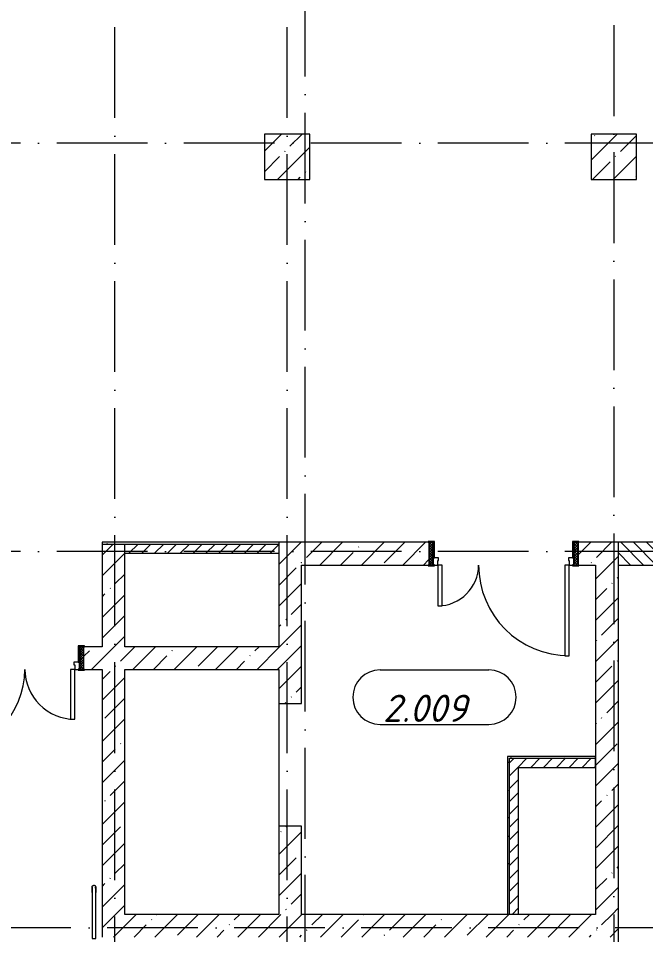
# Model space of a CAD drawing. Header units: millimetres. Extents: x -6467 to 106027, y -7090 to 195095.
# Drawn here: x 6687 to 13603, y 58857 to 68956 of the extents above; entities that cross this region are included whole.
import ezdxf

# ---------------------------------------------------------------- set-up
doc = ezdxf.new("R2010")
doc.units = ezdxf.units.MM
doc.linetypes.add('50_200_ШТРИХ_1Т_ш5_п1_п1_', pattern=[1400, 1000, -200, 0, -200])
for name, color, linetype, lineweight, true_color in [('A-AREA-IDEN-1', 7, 'Continuous', 9, 0xaaaaaa), ('I-WALL-1', 7, 'Continuous', 5, 0x787878), ('Оси-3', 7, '50_200_ШТРИХ_1Т_ш5_п1_п1_', 9, 0xaaaaaa)]:
    doc.layers.add(name, color=color, linetype=linetype, lineweight=lineweight, true_color=true_color)
for name, color, linetype, lineweight in [('A-DOOR', 7, 'Continuous', 9), ('A-DOOR-2', 7, 'Continuous', 5), ('A-DOOR-FRAM', 7, 'Continuous', 9), ('A-DOOR-FRAM-2', 7, 'Continuous', 5), ('A-FLOR', 7, 'Continuous', 9), ('A-WALL', 7, 'Continuous', 5), ('A-WALL-FNSH-1', 7, 'Continuous', 5), ('I-WALL', 7, 'Continuous', 5), ('S-COLS', 7, 'Continuous', 9), ('S-COLS-1', 7, 'Continuous', 5), ('Ограждение', 7, 'Continuous', 9)]:
    doc.layers.add(name, color=color, linetype=linetype, lineweight=lineweight)
doc.styles.add('ISOCPEUR_I', font='isocpeui.ttf', dxfattribs={"height": 300})
pattern_1 = [(45, (0, 0), (-228.0985, 228.0985), []), (45, (228.1, 0), (-228.0985, 228.0985), [403.225, -80.645, 6.706, -73.939])]
pattern_2 = [(0, (0, 0), (406.4, 101.6), [6.706, -298.094, 6.706, -298.094, -1625.6]), (0, (0, 0), (406.4, 101.6), [-609.6, 6.706, -602.894, 6.706, -298.094, -711.2]), (0, (0, 0), (406.4, 101.6), [-1524, 6.706, -196.494, 6.706, -501.294]), (120, (152.4, 50.8), (-291.18818, 301.15272), [6.706, -298.094, 6.706, -298.094, -1625.6]), (120, (152.4, 50.8), (-291.18818, 301.15272), [-609.6, 6.706, -602.894, 6.706, -298.094, -711.2]), (120, (152.4, 50.8), (-291.18818, 301.15272), [-1524, 6.706, -196.494, 6.706, -501.294]), (240, (203.2, 254), (-115.21182, -402.75272), [6.706, -298.094, 6.706, -298.094, -1625.6]), (240, (203.2, 254), (-115.21182, -402.75272), [-609.6, 6.706, -602.894, 6.706, -298.094, -711.2]), (240, (203.2, 254), (-115.21182, -402.75272), [-1524, 6.706, -196.494, 6.706, -501.294])]
pattern_3 = [(45, (0, 0), (-70.71068, 70.71068), [])]
pattern_4 = [(135, (1501.41, 189.685), (-14.14214, -14.14214), []), (225, (1501.41, 189.685), (14.14214, -14.14214), [])]
pattern_5 = [(45, (-621.384, 189.685), (-14.1421, 14.1421), []), (135, (-621.384, 189.685), (-14.1421, -14.1421), [])]

# ---------------------------------------------------------------- blocks, each defined once
blk = doc.blocks.new('BSC_Колонна _Прямоугольная - 500х500-V6-АИ_План этажа Радиаторы_2')
at = {"layer": 'S-COLS-1'}
h = blk.add_hatch(dxfattribs=at)
h.set_pattern_fill('FP_34', color=256, style=0, pattern_type=2)
h.set_pattern_definition([(45, (-9650, -67431.04), (-228.0985, 228.0985), []), (45, (-9421.9, -67431.04), (-228.0985, 228.0985), [403.225, -80.645, 6.706, -73.939])])
h.paths.add_polyline_path([(-250, -250), (250, -250), (250, 250), (-250, 250)])
for p, q in [((250, 250), (-250, 250)), ((-250, 250), (-250, -250)), ((250, -250), (250, 250)), ((-250, -250), (250, -250))]:
    blk.add_line(p, q, dxfattribs=at)
blk = doc.blocks.new('BSC_Колонна _Прямоугольная - 500х500-V7-АИ_План этажа Радиаторы_2')
at = {"layer": 'S-COLS-1'}
h = blk.add_hatch(dxfattribs=at)
h.set_pattern_fill('FP_35', color=256, style=0, pattern_type=2)
h.set_pattern_definition([(45, (-13250, -67431.04), (-228.0985, 228.0985), []), (45, (-13021.9, -67431.04), (-228.0985, 228.0985), [403.225, -80.645, 6.706, -73.939])])
h.paths.add_polyline_path([(-250, -250), (250, -250), (250, 250), (-250, 250)])
for p, q in [((250, 250), (-250, 250)), ((-250, 250), (-250, -250)), ((250, -250), (250, 250)), ((-250, -250), (250, -250))]:
    blk.add_line(p, q, dxfattribs=at)
blk = doc.blocks.new('110_Дверь_СКБ_2Ст_Внутренняя1 - СОШ_Д-01_Дв_1650_1350_x2100h_Лестничная клетка _из коридора_ EIS60_90-25230278-АИ_План этажа Радиаторы_2')
at = {"layer": 'A-DOOR-2'}
h = blk.add_hatch(dxfattribs=at)
h.set_pattern_fill('FP_118', color=256, style=0, pattern_type=2)
h.set_pattern_definition(pattern_4)
h.paths.add_polyline_path([(837.5, 125), (787.5, 125), (787.5, -125), (837.5, -125)])
at = {"layer": 'A-DOOR-FRAM-2'}
h = blk.add_hatch(dxfattribs=at)
h.set_pattern_fill('FP_119', color=256, style=0, pattern_type=2)
h.set_pattern_definition(pattern_5)
h.paths.add_polyline_path([(-762.5, 125), (-812.5, 125), (-812.5, -125), (-762.5, -125)])
at = {"layer": 'A-DOOR'}
for p, q in [((737.5, 1025), (687.5, 1025)), ((687.5, 1025), (687.5, 125)), ((737.5, 125), (737.5, 1025)), ((-712.5, 675), (-712.5, 125)), ((-662.5, 675), (-712.5, 675)), ((-662.5, 125), (-662.5, 675)), ((-712.5, 125), (-662.5, 125)), ((687.5, 125), (737.5, 125))]:
    blk.add_line(p, q, dxfattribs=at)
at = {"layer": 'A-DOOR-2'}
for centre, radius, start, end in [((737.5, 125), 900, 90, 180), ((-712.5, 125), 550, 360, 90)]:
    blk.add_arc(centre, radius, start, end, dxfattribs=at)
at = {"layer": 'A-DOOR-FRAM'}
for p, q in [((-747.5, 133), (-817.5, 133)), ((-817.5, 133), (-817.5, 125)), ((-817.5, 125), (-747.5, 125)), ((-762.5, 125), (-812.5, 125)), ((-812.5, 125), (-812.5, -125)), ((-712.5, 125), (-762.5, 125)), ((-762.5, 125), (-762.5, 45)), ((-762.5, -125), (-762.5, 125)), ((-747.5, 125), (-762.5, 125)), ((-762.5, 125), (-762.5, 124)), ((-762.5, 124), (-747.5, 124)), ((-747.5, 125), (-747.5, 133)), ((-747.5, 124), (-747.5, 125)), ((-712.5, 75), (-712.5, 125)), ((737.5, 125), (737.5, 75)), ((787.5, 125), (737.5, 125)), ((842.5, 133), (772.5, 133)), ((772.5, 133), (772.5, 125)), ((787.5, 125), (772.5, 125)), ((772.5, 125), (772.5, 124)), ((772.5, 125), (842.5, 125)), ((772.5, 124), (787.5, 124)), ((787.5, 45), (787.5, 125)), ((837.5, 125), (787.5, 125)), ((787.5, 125), (787.5, -125)), ((787.5, 124), (787.5, 125)), ((837.5, -125), (837.5, 125)), ((842.5, 125), (842.5, 133)), ((-762.5, 45), (-702.5, 45)), ((-747.5, 45), (-762.5, 45)), ((-762.5, 45), (-762.5, -125)), ((-747.5, -125), (-747.5, 45)), ((-702.5, 75), (-712.5, 75)), ((-702.5, 45), (-702.5, 75)), ((737.5, 75), (727.5, 75)), ((727.5, 75), (727.5, 45)), ((727.5, 45), (787.5, 45)), ((787.5, 45), (772.5, 45)), ((772.5, 45), (772.5, -125)), ((787.5, -125), (787.5, 45)), ((-747.5, -125), (-817.5, -125)), ((-817.5, -125), (-817.5, -133)), ((-817.5, -133), (-747.5, -133)), ((-812.5, -125), (-762.5, -125)), ((-762.5, -125), (-747.5, -125)), ((-747.5, -133), (-747.5, -125)), ((772.5, -125), (787.5, -125)), ((842.5, -125), (772.5, -125)), ((772.5, -125), (772.5, -133)), ((772.5, -133), (842.5, -133)), ((787.5, -125), (837.5, -125)), ((842.5, -133), (842.5, -125))]:
    blk.add_line(p, q, dxfattribs=at)
blk = doc.blocks.new('110_Дверь_СКБ_2Ст_Внутренняя1 - СОШ_Д-01_Дв_1350x2100h_Лестничная клетка_EIS60-25230298-АИ_План этажа Радиаторы_2')
at = {"layer": 'A-DOOR-2'}
h = blk.add_hatch(dxfattribs=at)
h.set_pattern_fill('FP_118', color=256, style=0, pattern_type=2)
h.set_pattern_definition(pattern_4)
h.paths.add_polyline_path([(837.5, 125), (787.5, 125), (787.5, -125), (837.5, -125)])
at = {"layer": 'A-DOOR-FRAM-2'}
h = blk.add_hatch(dxfattribs=at)
h.set_pattern_fill('FP_119', color=256, style=0, pattern_type=2)
h.set_pattern_definition(pattern_5)
h.paths.add_polyline_path([(-762.5, 125), (-812.5, 125), (-812.5, -125), (-762.5, -125)])
at = {"layer": 'A-DOOR'}
for p, q in [((-712.5, 1125), (-712.5, 125)), ((-662.5, 1125), (-712.5, 1125)), ((-662.5, 125), (-662.5, 1125)), ((737.5, 575), (687.5, 575)), ((687.5, 575), (687.5, 125)), ((737.5, 125), (737.5, 575)), ((-712.5, 125), (-662.5, 125)), ((687.5, 125), (737.5, 125))]:
    blk.add_line(p, q, dxfattribs=at)
at = {"layer": 'A-DOOR-2'}
for centre, radius, start, end in [((-712.5, 125), 1000, 0, 90), ((737.5, 125), 450, 90, 180)]:
    blk.add_arc(centre, radius, start, end, dxfattribs=at)
at = {"layer": 'A-DOOR-FRAM'}
for p, q in [((-747.5, 133), (-817.5, 133)), ((-817.5, 133), (-817.5, 125)), ((-817.5, 125), (-747.5, 125)), ((-762.5, 125), (-812.5, 125)), ((-812.5, 125), (-812.5, -125)), ((-712.5, 125), (-762.5, 125)), ((-762.5, 125), (-762.5, 45)), ((-762.5, -125), (-762.5, 125)), ((-747.5, 125), (-762.5, 125)), ((-762.5, 125), (-762.5, 124)), ((-762.5, 124), (-747.5, 124)), ((-747.5, 125), (-747.5, 133)), ((-747.5, 124), (-747.5, 125)), ((-712.5, 75), (-712.5, 125)), ((737.5, 125), (737.5, 75)), ((787.5, 125), (737.5, 125)), ((842.5, 133), (772.5, 133)), ((772.5, 133), (772.5, 125)), ((787.5, 125), (772.5, 125)), ((772.5, 125), (772.5, 124)), ((772.5, 125), (842.5, 125)), ((772.5, 124), (787.5, 124)), ((787.5, 45), (787.5, 125)), ((837.5, 125), (787.5, 125)), ((787.5, 125), (787.5, -125)), ((787.5, 124), (787.5, 125)), ((837.5, -125), (837.5, 125)), ((842.5, 125), (842.5, 133)), ((-762.5, 45), (-702.5, 45)), ((-747.5, 45), (-762.5, 45)), ((-762.5, 45), (-762.5, -125)), ((-747.5, -125), (-747.5, 45)), ((-702.5, 75), (-712.5, 75)), ((-702.5, 45), (-702.5, 75)), ((737.5, 75), (727.5, 75)), ((727.5, 75), (727.5, 45)), ((727.5, 45), (787.5, 45)), ((787.5, 45), (772.5, 45)), ((772.5, 45), (772.5, -125)), ((787.5, -125), (787.5, 45)), ((-747.5, -125), (-817.5, -125)), ((-817.5, -125), (-817.5, -133)), ((-817.5, -133), (-747.5, -133)), ((-812.5, -125), (-762.5, -125)), ((-762.5, -125), (-747.5, -125)), ((-747.5, -133), (-747.5, -125)), ((772.5, -125), (787.5, -125)), ((842.5, -125), (772.5, -125)), ((772.5, -125), (772.5, -133)), ((772.5, -133), (842.5, -133)), ((787.5, -125), (837.5, -125)), ((842.5, -133), (842.5, -125))]:
    blk.add_line(p, q, dxfattribs=at)
blk = doc.blocks.new('О_Элемент поручня_Площадочный_Двухуровневый_ГОСТ 8732-78 - О_Элемент поручня_Площадочный_Двухуровневый_ГОСТ 8732-78-22348006-АИ_План этажа Радиаторы_2')
at = {"layer": 'Ограждение'}
for p, q in [((505, 40), (0, 40)), ((0, 40), (0, 20)), ((0, 20), (0, 0)), ((0, 0), (505, 0))]:
    blk.add_line(p, q, dxfattribs=at)
at = {"layer": 'Ограждение', "flags": 128}
for points in [[(505, 40), (507, 40), (510, 40), (512, 40), (515, 40), (517, 40), (519, 40), (522, 40), (524, 40), (526, 40), (528, 40), (531, 40), (533, 40), (535, 40), (537, 40), (539, 40), (541, 40), (543, 40), (545, 40), (546, 40), (548, 40), (550, 40), (551, 40), (553, 40), (554, 40), (555, 40), (557, 40), (558, 40), (559, 40), (560, 40), (561, 40), (562, 40), (562, 40), (563, 40), (564, 40), (564, 40), (564, 40), (565, 40), (565, 40), (565, 40)], [(565, 40), (565, 40), (565, 40), (565, 40), (564, 40), (564, 40), (563, 40), (563, 40), (562, 40), (561, 40), (560, 40), (559, 40), (558, 40), (557, 40), (556, 40), (555, 40), (553, 40), (552, 40), (550, 40), (548, 40), (547, 40), (545, 40), (543, 40), (541, 40), (539, 40), (537, 40), (535, 40), (533, 40), (531, 40), (529, 40), (527, 40), (524, 40), (522, 40), (520, 40), (518, 40), (515, 40), (513, 40), (510, 40), (508, 40), (506, 40), (505, 40)], [(565, 0), (565, 0), (565, 0), (565, 0), (564, 0), (564, 0), (563, 0), (563, 0), (562, 0), (561, 0), (560, 0), (559, 0), (558, 0), (557, 0), (556, 0), (555, 0), (553, 0), (552, 0), (550, 0), (548, 0), (547, 0), (545, 0), (543, 0), (541, 0), (539, 0), (537, 0), (535, 0), (533, 0), (531, 0), (529, 0), (527, 0), (524, 0), (522, 0), (520, 0), (518, 0), (515, 0), (513, 0), (510, 0), (508, 0), (506, 0), (505, 0)], [(505, 0), (507, 0), (510, 0), (512, 0), (515, 0), (517, 0), (519, 0), (522, 0), (524, 0), (526, 0), (528, 0), (531, 0), (533, 0), (535, 0), (537, 0), (539, 0), (541, 0), (543, 0), (545, 0), (546, 0), (548, 0), (550, 0), (551, 0), (553, 0), (554, 0), (555, 0), (557, 0), (558, 0), (559, 0), (560, 0), (561, 0), (562, 0), (562, 0), (563, 0), (564, 0), (564, 0), (564, 0), (565, 0), (565, 0), (565, 0)], [(555, 4), (556, 4), (556, 4), (557, 3), (558, 3), (558, 3), (559, 3), (560, 2), (560, 2), (561, 2), (562, 2), (563, 2), (563, 2), (564, 2), (565, 1), (565, 1)], [(565, 38), (564, 38), (564, 38), (563, 38), (562, 38), (561, 38), (561, 38), (560, 38), (559, 38), (558, 37)], [(565, 40), (566, 40), (567, 40), (567, 40), (568, 40), (569, 40), (570, 39), (571, 39), (571, 39), (572, 39), (573, 38), (574, 38), (574, 38), (575, 37), (576, 37), (576, 37), (577, 36), (578, 36), (578, 35), (579, 34), (579, 34), (580, 33), (580, 33), (581, 32), (581, 31), (582, 31), (582, 30), (583, 29), (583, 29), (583, 28), (584, 27), (584, 26), (584, 26), (584, 25), (585, 24), (585, 23), (585, 23), (585, 22), (585, 21), (585, 20), (585, 20)], [(585, 20), (585, 19), (585, 18), (585, 18), (585, 17), (585, 16), (584, 15), (584, 14), (584, 14), (584, 13), (583, 12), (583, 11), (583, 11), (582, 10), (582, 9), (582, 9), (581, 8), (581, 7), (580, 7), (579, 6), (579, 6), (578, 5), (578, 5), (577, 4), (576, 4), (576, 3), (575, 3), (574, 2), (574, 2), (573, 2), (572, 1), (571, 1), (571, 1), (570, 1), (569, 0), (568, 0), (568, 0), (567, 0), (566, 0), (565, 0), (565, 0)]]:
    blk.add_lwpolyline(points, dxfattribs=at)
blk = doc.blocks.new('AAR_СКБ_Марка_помещения_1_5 ммп - Номер-27962133-АИ_План этажа Радиаторы_2')
at = {"layer": 'A-AREA-IDEN-1'}
for p, q in [((-2.987, 3), (3.013, 3)), ((-2.987, 0), (3.013, 0))]:
    blk.add_line(p, q, dxfattribs=at)
for centre, start, end in [((-2.987, 1.5), 90, 270), ((3.013, 1.5), 270, 90)]:
    blk.add_arc(centre, 1.5, start, end, dxfattribs=at)

msp = doc.modelspace()

# ---------------------------------------------------------------- hatches: boundary and pattern name
at = {"layer": 'A-WALL'}
h = msp.add_hatch(dxfattribs=at)
h.set_pattern_fill('FP_1', color=256, style=0, pattern_type=2)
h.set_pattern_definition(pattern_1)
h.paths.add_polyline_path([(7860, 58831), (7860, 63161), (7610, 63161), (7610, 58831), (7811, 58831)])
h = msp.add_hatch(dxfattribs=at)
h.set_pattern_fill('FP_1', color=256, style=0, pattern_type=2)
h.set_pattern_definition(pattern_1)
h.paths.add_polyline_path([(9560, 59081), (9810, 59081), (9810, 60054), (9560, 60054)])
h.paths.add_polyline_path([(9560, 61404), (9810, 61404), (9810, 63181), (9560, 63181), (9560, 61634)])
h = msp.add_hatch(dxfattribs=at)
h.set_pattern_fill('FP_1', color=256, style=0, pattern_type=2)
h.set_pattern_definition(pattern_1)
h.paths.add_polyline_path([(13050, 62931), (13300, 62931), (13300, 63181), (12860, 63181), (12860, 62931), (12865, 62931)])
h.paths.add_polyline_path([(11210, 62931), (11210, 63181), (9810, 63181), (9810, 62931), (11205, 62931)])
h = msp.add_hatch(dxfattribs=at)
h.set_pattern_fill('FP_1', color=256, style=0, pattern_type=2)
h.set_pattern_definition(pattern_1)
h.paths.add_polyline_path([(13300, 59081), (13300, 62931), (13050, 62931), (13050, 59081)])
h = msp.add_hatch(dxfattribs=at)
h.set_pattern_fill('FP_1', color=256, style=0, pattern_type=2)
h.set_pattern_definition(pattern_1)
h.paths.add_polyline_path([(9560, 61781), (9560, 62031), (7860, 62031), (7860, 61781), (9472, 61781)])
h.paths.add_polyline_path([(7410, 61781), (7610, 61781), (7610, 62031), (7410, 62031)])
h.paths.add_polyline_path([(5760, 61781), (5760, 62031), (5550, 62031), (5550, 61781), (5755, 61781)])
h = msp.add_hatch(dxfattribs=at)
h.set_pattern_fill('FP_1', color=256, style=0, pattern_type=2)
h.set_pattern_definition(pattern_1)
h.paths.add_polyline_path([(13300, 58831), (13300, 59081), (7860, 59081), (7860, 58831), (13050, 58831)])
at = {"layer": 'I-WALL'}
h = msp.add_hatch(dxfattribs=at)
h.set_pattern_fill('FP_4', color=256, style=0, pattern_type=2)
h.set_pattern_definition(pattern_3)
h.paths.add_polyline_path([(9560, 63061), (9560, 63161), (7860, 63161), (7860, 63061), (9472, 63061)])
h = msp.add_hatch(dxfattribs=at)
h.set_pattern_fill('FP_2', color=256, style=0, pattern_type=2)
h.set_pattern_definition([(135, (0, 0), (-70.71068, -70.71068), [])])
h.paths.add_polyline_path([(20457, 62931), (20700, 62931), (20700, 63181), (20457, 63179), (20455, 62931)])
h.paths.add_polyline_path([(18690, 62931), (18690, 63181), (18200, 63181), (18200, 62931)])
h.paths.add_polyline_path([(17400, 62931), (17700, 62931), (17700, 63181), (17400, 63181)])
h.paths.add_polyline_path([(15110, 62931), (16250, 62931), (16250, 63181), (15110, 63181)])
h.paths.add_polyline_path([(13830, 62931), (13960, 62931), (13960, 63181), (13300, 63181), (13300, 62931), (13810, 62931)])
h = msp.add_hatch(dxfattribs=at)
h.set_pattern_fill('FP_4', color=256, style=0, pattern_type=2)
h.set_pattern_definition(pattern_3)
h.paths.add_polyline_path([(13050, 60701), (13050, 60801), (12100, 60801), (12100, 60701), (12794, 60701)])
h = msp.add_hatch(dxfattribs=at)
h.set_pattern_fill('FP_4', color=256, style=0, pattern_type=2)
h.set_pattern_definition(pattern_3)
h.paths.add_polyline_path([(12200, 59081), (12200, 60701), (12100, 60701), (12100, 59081)])
at = {"layer": 'I-WALL-1'}
h = msp.add_hatch(dxfattribs=at)
h.set_pattern_fill('FP_3', color=256, style=0, pattern_type=2)
h.set_pattern_definition(pattern_2)
h.paths.add_polyline_path([(9560, 63161), (9560, 63181), (7610, 63181), (7610, 63161), (9472, 63161)])
h = msp.add_hatch(dxfattribs=at)
h.set_pattern_fill('FP_3', color=256, style=0, pattern_type=2)
h.set_pattern_definition(pattern_2)
h.paths.add_polyline_path([(13050, 60801), (13050, 60821), (12080, 60821), (12080, 60801), (12794, 60801)])
h = msp.add_hatch(dxfattribs=at)
h.set_pattern_fill('FP_3', color=256, style=0, pattern_type=2)
h.set_pattern_definition(pattern_2)
h.paths.add_polyline_path([(12080, 59081), (12100, 59081), (12100, 60801), (12080, 60801), (12080, 60701)])

# ---------------------------------------------------------------- linework, layer by layer
at = {"layer": 'A-FLOR'}
msp.add_line((9560, 61404), (9560, 60054), dxfattribs=at)
at = {"layer": 'A-WALL'}
for p, q in [((7610, 63161), (7610, 62031)), ((7610, 63161), (9560, 63161)), ((7860, 62031), (7860, 63161)), ((9560, 63181), (9560, 62031)), ((11205, 63181), (9560, 63181)), ((13955, 63181), (12865, 63181)), ((13300, 63181), (13300, 55681)), ((9810, 61404), (9810, 62931)), ((9810, 62931), (11205, 62931)), ((12865, 62931), (13050, 62931)), ((13050, 62931), (13050, 59081)), ((13300, 62931), (13955, 62931)), ((7610, 62031), (7415, 62031)), ((9560, 62031), (7860, 62031)), ((7415, 61781), (7610, 61781)), ((7610, 61781), (7610, 58831)), ((7860, 59081), (7860, 61781)), ((7860, 61781), (9560, 61781)), ((9560, 61781), (9560, 61404)), ((9560, 61404), (9810, 61404)), ((12100, 60801), (13050, 60801)), ((12100, 59081), (12100, 60801)), ((9810, 60054), (9560, 60054)), ((9560, 60054), (9560, 59081)), ((9810, 59081), (9810, 60054)), ((9560, 59081), (7860, 59081)), ((13050, 59081), (9810, 59081))]:
    msp.add_line(p, q, dxfattribs=at)
at = {"layer": 'A-WALL-FNSH-1'}
for p, q in [((7610, 63181), (7610, 63161)), ((9560, 63181), (7610, 63181)), ((7860, 63061), (9560, 63061)), ((13050, 60821), (12080, 60821)), ((12080, 60821), (12080, 59081)), ((13050, 60701), (13050, 60821)), ((12200, 60701), (13050, 60701)), ((12200, 59081), (12200, 60701))]:
    msp.add_line(p, q, dxfattribs=at)
at = {"layer": 'Оси-3'}
for p, q in [((7750, 52458), (7750, 91281)), ((9650, 52458), (9650, 91281)), ((9850, -5890), (9850, 91281)), ((13250, 91281), (13250, 52458)), ((104718, 67581), (-5267, 67581)), ((104718, 63081), (-5267, 63081)), ((74472, 58931), (-5267, 58931))]:
    msp.add_line(p, q, dxfattribs=at)

# ---------------------------------------------------------------- block references
at = {"layer": 'A-AREA-IDEN-1', "xscale": 199.9999999999999, "yscale": 199.9999999999999, "zscale": 199.9999999999999}
msp.add_blockref('AAR_СКБ_Марка_помещения_1_5 ммп - Номер-27962133-АИ_План этажа Радиаторы_2', (11272, 61174), dxfattribs=at)
at = {"layer": 'A-DOOR-2', "rotation": 180}
for name, p in [('110_Дверь_СКБ_2Ст_Внутренняя1 - СОШ_Д-01_Дв_1350x2100h_Лестничная клетка_EIS60-25230298-АИ_План этажа Радиаторы_2', (12048, 63056)), ('110_Дверь_СКБ_2Ст_Внутренняя1 - СОШ_Д-01_Дв_1650_1350_x2100h_Лестничная клетка _из коридора_ EIS60_90-25230278-АИ_План этажа Радиаторы_2', (6598, 61906))]:
    msp.add_blockref(name, p, dxfattribs=at)
at = {"layer": 'S-COLS'}
for name, p in [('BSC_Колонна _Прямоугольная - 500х500-V6-АИ_План этажа Радиаторы_2', (9650, 67431)), ('BSC_Колонна _Прямоугольная - 500х500-V7-АИ_План этажа Радиаторы_2', (13250, 67431))]:
    msp.add_blockref(name, p, dxfattribs=at)
at = {"layer": 'Ограждение', "rotation": 89.99999999999939}
msp.add_blockref('О_Элемент поручня_Площадочный_Двухуровневый_ГОСТ 8732-78 - О_Элемент поручня_Площадочный_Двухуровневый_ГОСТ 8732-78-22348006-АИ_План этажа Радиаторы_2', (7540, 58816), dxfattribs=at)

# ---------------------------------------------------------------- texts
at = {"layer": 'A-AREA-IDEN-1', "insert": (11169, 61202), "char_height": 300, "width": 952, "attachment_point": 8, "line_spacing_factor": 1.139951, "style": 'ISOCPEUR_I'}
msp.add_mtext('\\pxqc,t8.46667,16.93333,25.4,33.86667,42.33333,50.8,59.26667,67.73333,76.2,84.66667,93.13333,101.6,110.06667,118.53333,127,135.46667,143.93333,152.4,160.86667,169.33333,177.8,186.26667,194.73333,203.2,211.66667,220.13333,228.6,237.06667,245.53333,254,262.46667,270.93333;{2.009}', dxfattribs=at)

doc.saveas('drawing.dxf')
